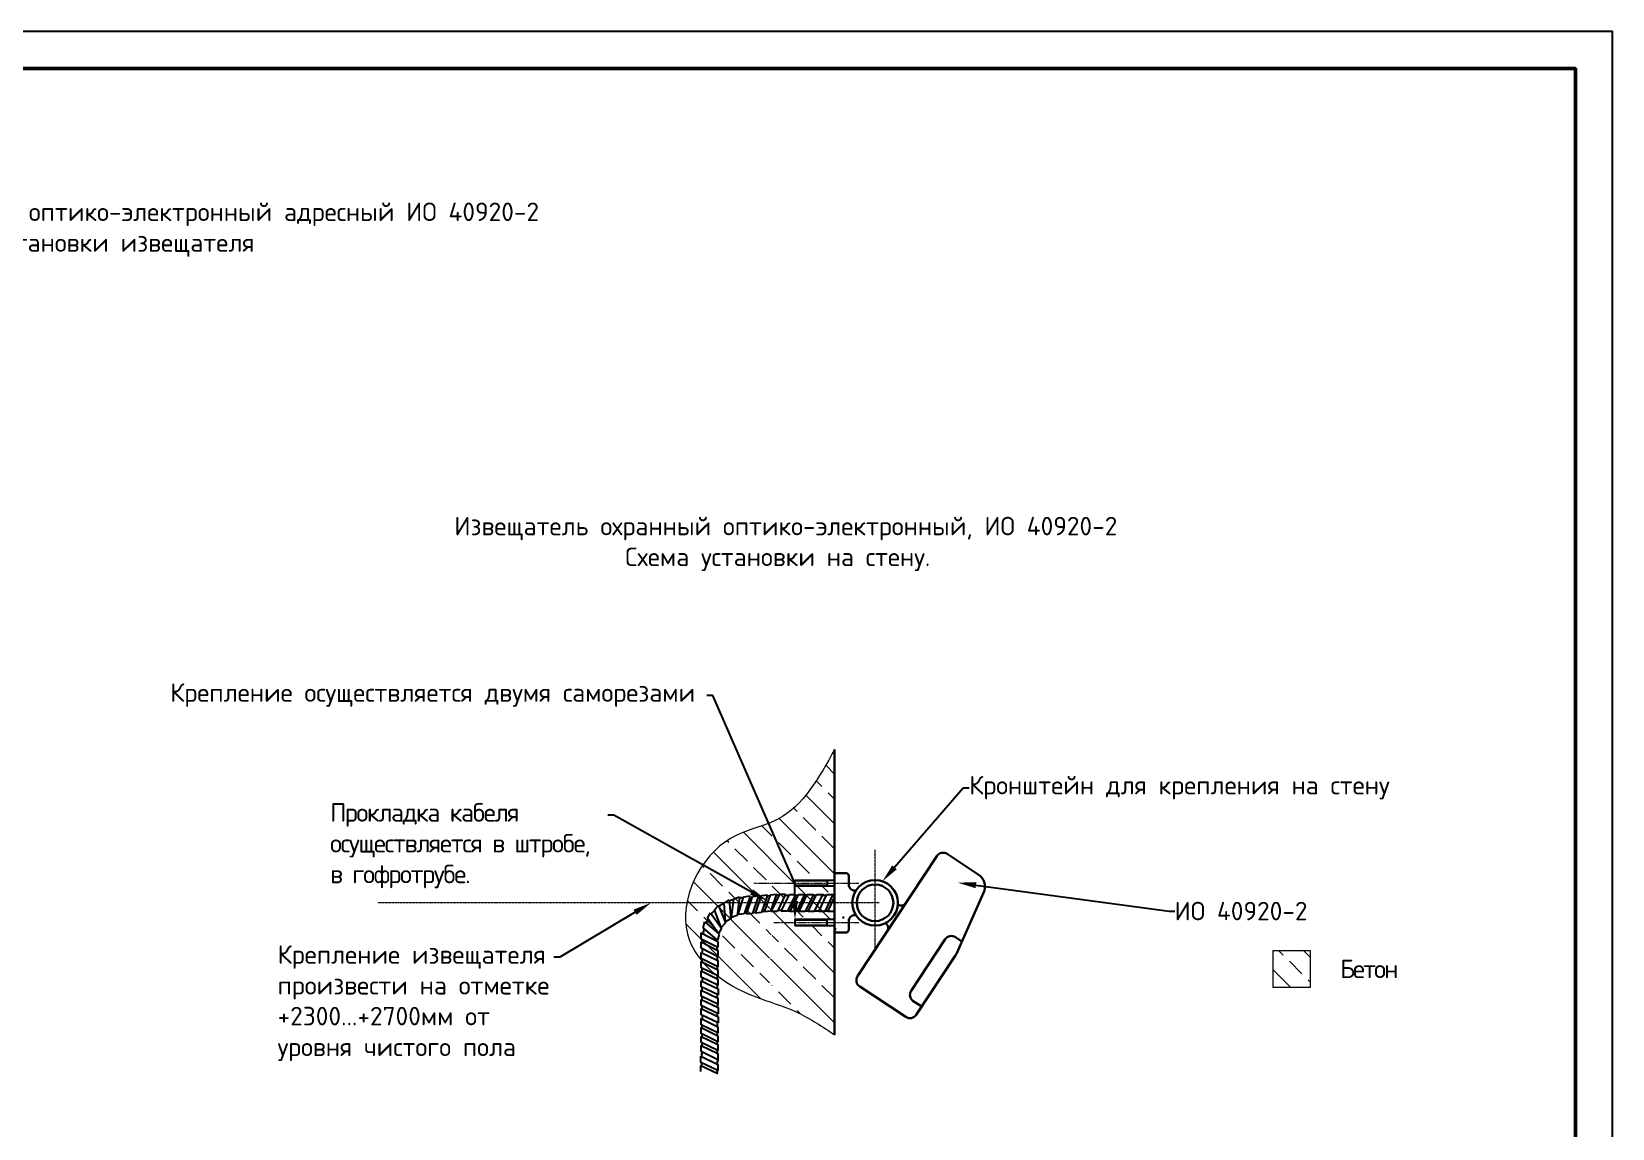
# Model space of a CAD drawing. Header units: millimetres. Extents: x -259793 to 1187961, y -549744 to 43070.
# Drawn here: x 797724 to 819121, y -18091 to -3241 of the extents above; entities that cross this region are included whole.
import ezdxf
from ezdxf import colors
from ezdxf.entities.mleader import LeaderData, LeaderLine
from ezdxf.enums import TextEntityAlignment as Align
from ezdxf.math import Vec2, Vec3

# ---------------------------------------------------------------- set-up
doc = ezdxf.new("R2010")
doc.units = ezdxf.units.MM
doc.linetypes.add('осевая', pattern=[2, 1.25, -0.25, 0.25, -0.25])
doc.layers.add('OBJ', color=4, linetype='Continuous')
doc.layers.add('Штампы', color=7, linetype='Continuous')
doc.styles.add('ISOCPEUR', font='isocpeur.ttf', dxfattribs={"width": 0.9, "height": 350})
doc.styles.add('XREF1$0$Standard', font='isocpeur.ttf')

# ---------------------------------------------------------------- blocks, each defined once
blk = doc.blocks.new('*U1123')
blk.add_lwpolyline([(0, 0), (420, 0), (420, 297), (0, 297)], close=True)
at = {"lineweight": 50}
blk.add_lwpolyline([(20, 292), (415, 292), (415, 5), (20, 5)], close=True, dxfattribs=at)
at = {"style": 'XREF1$0$Standard'}
for tag, p in [('СОГЛАСОВАНО_ДАТА2', (14.37, 145.56)), ('СОГЛАСОВАНО_ДАТА3', (19.37, 145.56)), ('СОГЛАСОВАНО_ФАМИЛИЯ2', (14.37, 110.56)), ('СОГЛАСОВАНО_ФАМИЛИЯ3', (19.37, 110.56)), ('СОГЛАСОВАНО_ДОЛЖНОСТЬ2', (14.37, 90.56)), ('СОГЛАСОВАНО_ДОЛЖНОСТЬ3', (19.37, 90.56))]:
    blk.add_attdef(tag, p, '', height=2.5, rotation=90, dxfattribs=at)
for tag, p in [('ВЗАМ_ИНВ_НОМЕР', (19.37, 77.5)), ('ИНВ_N_ПОДЛ', (19.37, 17.5))]:
    blk.add_attdef(tag, text='', height=2.5, rotation=90, dxfattribs=at).set_placement(p, align=Align.CENTER)
blk.add_attdef('ИНВ_ДАТА', text='', height=2.5, rotation=90, dxfattribs=at).set_placement((19.37, 63.83), align=Align.RIGHT)

msp = doc.modelspace()

# ---------------------------------------------------------------- hatches: boundary and pattern name
at = {"lineweight": 20, "transparency": 33554687}
h = msp.add_hatch(dxfattribs=at)
h.set_pattern_fill('ANSI33', color=256, scale=75, angle=90)
h.set_pattern_definition([(135, (689040.63, 23412.9), (-336.7596, -336.7596), []), (135, (689040.63, 23749.67), (-336.7596, -336.7596), [238.125, -119.0625])])
edge = h.paths.add_edge_path()
edge.add_spline(control_points=[(808592.30763, -12960.87053), (808380.78396, -13343.16568), (808051.2379, -13938.76741), (806904.7082, -14121.75473), (806267.01126, -15441.17503), (807122.36346, -16170.12202), (807587.49754, -16333.47301), (807711.56439, -16376.25759)], knot_values=[0, 0, 0, 0, 48.7082362116, 75.8856315489, 132.8965232808, 175.7341678816, 191.5331208452, 191.5331208452, 191.5331208452, 191.5331208452], degree=3, periodic=0)
edge.add_line((807711.56439, -16376.25759), (807711.56439, -16364.56412))
edge.add_line((807711.56439, -16364.56412), (807712.90304, -16359.06568))
edge.add_line((807712.90304, -16359.06568), (807744.49682, -16374.2504))
edge.add_line((807744.49682, -16374.2504), (807744.49682, -16380.20761))
edge.add_line((807744.49682, -16380.20761), (807744.52233, -16380.40449))
edge.add_line((807744.52233, -16380.40449), (807746.24994, -16381.23481))
edge.add_line((807746.24994, -16381.23481), (807746.24994, -16388.21034))
edge.add_spline(control_points=[(807746.24994, -16388.21034), (807863.36872, -16428.58183), (808160.57248, -16532.4119), (808428.61203, -16713.34713), (808592.30763, -16823.84687)], knot_values=[193.0069491023, 193.0069491023, 193.0069491023, 193.0069491023, 207.9531104953, 231.4007645903, 231.4007645903, 231.4007645903, 231.4007645903], degree=3, periodic=0)
edge.add_line((808592.30763, -16823.84687), (808592.30763, -15345.27355))
edge.add_line((808592.30763, -15345.27355), (808056.931, -15345.27355))
edge.add_line((808056.931, -15345.27355), (808056.931, -15263.27742))
edge.add_line((808056.931, -15263.27742), (808592.30763, -15263.27742))
edge.add_line((808592.30763, -15263.27742), (808592.30763, -15051.69708))
edge.add_line((808592.30763, -15051.69708), (808581.58285, -15051.69708))
edge.add_line((808581.58285, -15051.69708), (808592.30763, -15029.38277))
edge.add_line((808592.30763, -15029.38277), (808592.30763, -14810.15967))
edge.add_line((808592.30763, -14810.15967), (808056.931, -14810.15967))
edge.add_line((808056.931, -14810.15967), (808056.931, -14728.16354))
edge.add_line((808056.931, -14728.16354), (808592.30763, -14728.16354))
edge.add_line((808592.30763, -14728.16354), (808592.30763, -14633.37286))
edge.add_line((808592.30763, -14633.37286), (808592.30763, -12960.87053))
h.paths.add_polyline_path([(808008.65907, -15019.31273), (808001.9586, -15019.31273), (807986.64132, -15051.18234), (807993.34178, -15051.18234)], flags=16)
h.paths.add_polyline_path([(807891.32184, -15051.18234), (807897.03636, -15051.18234), (807912.35365, -15019.31273), (807906.40807, -15019.31273)], flags=16)
h.paths.add_polyline_path([(807819.54416, -15055.27519), (807825.64569, -15054.57278), (807837.08546, -15021.54232), (807830.95518, -15022.32772)], flags=16)
h.paths.add_polyline_path([(807728.02861, -15068.14064), (807723.83949, -15076.16627), (807749.10333, -15098.2513), (807749.3074, -15097.87926)], flags=16)
h.paths.add_polyline_path([(807753.87059, -15083.05912), (807753.28453, -15084.0719), (807754.55852, -15085.8524), (807754.83906, -15085.55265)], flags=16)
h.paths.add_polyline_path([(807792.49195, -15022.8035), (807792.17262, -15025.38795), (807800.54764, -15024.07678), (807800.82371, -15023.21021), (807814.0712, -15021.42834), (807801.72416, -15057.61262), (807787.96231, -15059.46368), (807787.77288, -15060.99681), (807774.19481, -15065.5733), (807774.35582, -15067.60134), (807762.61177, -15074.43913), (807750.09735, -15042.2182), (807760.56844, -15036.32798), (807760.50504, -15035.52935), (807771.31005, -15029.2383), (807771.44853, -15030.98263), (807780.4617, -15028.27094), (807780.64383, -15026.79691)], flags=16)
h.paths.add_polyline_path([(807849.29448, -15020.72441), (807855.3826, -15020.15286), (807855.93154, -15018.56789), (807868.27483, -15017.36228), (807867.72207, -15018.95831), (807873.4513, -15018.92038), (807874.16132, -15017.44309), (807886.66433, -15017.44309), (807885.7398, -15019.36671), (807893.86767, -15019.31291), (807878.59116, -15049.95058), (807871.01637, -15050.00072), (807869.99364, -15052.12864), (807856.23386, -15052.12864), (807856.12833, -15052.43334), (807843.70735, -15053.86325), (807837.96652, -15053.43204)], flags=16)
h.paths.add_polyline_path([(807930.5598, -15019.31273), (807931.26982, -15017.83544), (807943.77283, -15017.83544), (807949.20465, -15019.31273), (807949.91466, -15017.83544), (807964.72087, -15017.83544), (807970.81074, -15019.31273), (807971.52076, -15017.83544), (807984.02377, -15017.83544), (807989.45559, -15019.31273), (807974.1383, -15051.18234), (807967.99647, -15051.18234), (807967.35308, -15052.52099), (807954.85007, -15052.52099), (807948.69357, -15051.18234), (807946.39038, -15051.18234), (807945.74699, -15052.52099), (807933.24397, -15052.52099), (807927.74553, -15051.18234), (807927.10214, -15052.52099), (807914.59912, -15052.52099), (807909.53938, -15051.18234), (807924.85667, -15019.31273)], flags=16)
h.paths.add_polyline_path([(807746.63938, -15190.73625), (807746.63938, -15184.03578), (807714.76977, -15168.7185), (807714.76977, -15175.41896)], flags=16)
h.paths.add_polyline_path([(807748.04012, -15112.28966), (807747.5872, -15127.00002), (807746.07529, -15126.21519), (807746.6216, -15132.35633), (807747.97198, -15133.05731), (807747.5872, -15145.5544), (807746.63938, -15145.0624), (807746.63938, -15152.88792), (807748.11667, -15153.59794), (807748.11667, -15166.10095), (807746.63938, -15171.53277), (807714.76977, -15156.21548), (807714.76977, -15150.07365), (807713.43112, -15149.43026), (807713.43112, -15136.92725), (807715.7447, -15129.02514), (807713.43112, -15127.82417), (807713.8159, -15115.32708), (807715.45505, -15116.17795), (807715.05931, -15110.11497), (807713.43112, -15109.26978), (807713.8159, -15096.77269), (807716.88906, -15098.36795), (807719.62824, -15087.45269)], flags=16)
h.paths.add_polyline_path([(808028.69851, -15019.21422), (808021.20943, -15019.21422), (808006.33772, -15050.15676), (808013.8268, -15050.15676)], flags=16)
h.paths.add_polyline_path([(808085.80007, -15019.1962), (808079.65824, -15019.1962), (808064.47352, -15050.78999), (808070.61535, -15050.78999)], flags=16)
h.paths.add_polyline_path([(808026.02547, -15050.78999), (808032.651, -15050.78999), (808047.77971, -15019.31273), (808041.15418, -15019.31273)], flags=16)
h.paths.add_polyline_path([(808051.97051, -15050.78999), (808045.65094, -15050.78999), (808031.81904, -15052.52099), (808044.32206, -15052.52099), (808060.47131, -15018.92038), (808067.28779, -15018.92038), (808080.50083, -15017.44309), (808067.99781, -15017.44309)], flags=16)
h.paths.add_polyline_path([(808158.87172, -15051.18234), (808164.57485, -15051.18234), (808168.52317, -15051.54105), (808183.84046, -15019.67144), (808177.04057, -15019.67144), (808174.18833, -15019.31415)], flags=16)
h.paths.add_polyline_path([(808103.80319, -15051.18234), (808109.51771, -15051.18234), (808124.83499, -15019.31273), (808118.88941, -15019.31273)], flags=16)
h.paths.add_polyline_path([(808098.22114, -15019.36671), (808106.34901, -15019.31291), (808090.79149, -15050.51416), (808084.0414, -15050.51416), (808069.97197, -15052.12864), (808082.47498, -15052.12864)], flags=16)
h.paths.add_polyline_path([(808143.04114, -15019.31273), (808143.75116, -15017.83544), (808156.25418, -15017.83544), (808161.68599, -15019.31273), (808146.3687, -15051.18234), (808140.22687, -15051.18234), (808139.58349, -15052.52099), (808127.08047, -15052.52099), (808122.02072, -15051.18234), (808137.33801, -15019.31273)], flags=16)
h.paths.add_polyline_path([(808221.68879, -15019.67144), (808214.98832, -15019.67144), (808199.67104, -15051.54105), (808206.3715, -15051.54105)], flags=16)
h.paths.add_polyline_path([(808187.16802, -15051.54105), (808181.02619, -15051.54105), (808167.87979, -15052.8797), (808180.3828, -15052.8797), (808196.34348, -15019.67144), (808202.48531, -15019.67144), (808215.69834, -15018.19416), (808203.19532, -15018.19416)], flags=16)
h.paths.add_polyline_path([(807746.75591, -15267.87725), (807746.75591, -15261.73542), (807715.16212, -15246.5507), (807715.16212, -15252.69253)], flags=16)
h.paths.add_polyline_path([(807715.16212, -15208.10265), (807715.16212, -15214.72818), (807746.63938, -15229.85689), (807746.63938, -15223.23136)], flags=16)
h.paths.add_polyline_path([(807746.73789, -15203.28661), (807746.73789, -15210.64733), (807748.50902, -15224.12996), (807748.50902, -15211.62694), (807715.79535, -15195.90398), (807715.79535, -15188.4149)], flags=16)
h.paths.add_polyline_path([(808241.72823, -15019.57293), (808234.23915, -15019.57293), (808219.36744, -15050.51547), (808226.85652, -15050.51547)], flags=16)
h.paths.add_polyline_path([(808298.82979, -15019.55492), (808292.68796, -15019.55492), (808277.50324, -15051.1487), (808283.64507, -15051.1487)], flags=16)
h.paths.add_polyline_path([(808239.05519, -15051.1487), (808245.68072, -15051.1487), (808260.80943, -15019.67144), (808254.1839, -15019.67144)], flags=16)
h.paths.add_polyline_path([(807713.43112, -15213.89622), (807713.43112, -15226.39924), (807747.03173, -15242.54849), (807747.03173, -15249.36497), (807748.50902, -15262.57801), (807748.50902, -15250.07499), (807715.16212, -15234.04769), (807715.16212, -15227.72812)], flags=16)
h.paths.add_polyline_path([(808265.00023, -15051.1487), (808258.68066, -15051.1487), (808244.84876, -15052.8797), (808257.35178, -15052.8797), (808273.50103, -15019.27909), (808280.31751, -15019.27909), (808293.53055, -15017.80181), (808281.02753, -15017.80181)], flags=16)
h.paths.add_polyline_path([(808583.9042, -15020.85306), (808577.20373, -15020.85306), (808561.88644, -15052.72267), (808568.58691, -15052.72267)], flags=16)
h.paths.add_polyline_path([(808466.56697, -15052.72267), (808472.28149, -15052.72267), (808487.59877, -15020.85306), (808481.65319, -15020.85306)], flags=16)
h.paths.add_polyline_path([(808316.83291, -15051.54105), (808322.54743, -15051.54105), (808337.86471, -15019.67144), (808331.91913, -15019.67144)], flags=16)
h.paths.add_polyline_path([(808311.25086, -15019.72543), (808319.37873, -15019.67162), (808303.82121, -15050.87288), (808297.07112, -15050.87288), (808283.00169, -15052.48735), (808295.5047, -15052.48735)], flags=16)
h.paths.add_polyline_path([(807714.76977, -15340.9489), (807714.76977, -15346.65203), (807714.41106, -15350.60035), (807746.28067, -15365.91764), (807746.28067, -15359.11775), (807746.63796, -15356.26551)], flags=16)
h.paths.add_polyline_path([(807714.76977, -15285.88037), (807714.76977, -15291.59489), (807746.63938, -15306.91217), (807746.63938, -15300.96659)], flags=16)
h.paths.add_polyline_path([(807713.82347, -15252.04915), (807713.82347, -15264.55216), (807746.5854, -15280.29832), (807746.6392, -15288.42619), (807715.43795, -15272.86867), (807715.43795, -15266.11858)], flags=16)
h.paths.add_polyline_path([(808356.07086, -15019.67144), (808356.78088, -15018.19416), (808369.2839, -15018.19416), (808374.71571, -15019.67144), (808375.42573, -15018.19416), (808387.92875, -15018.19416), (808392.92186, -15019.67144), (808393.63188, -15018.19416), (808406.1349, -15018.19416), (808412.22476, -15019.67144), (808412.93478, -15018.19416), (808425.4378, -15018.19416), (808430.86961, -15019.67144), (808431.57963, -15018.19416), (808444.08265, -15018.19416), (808449.07576, -15019.67144), (808449.78578, -15018.19416), (808462.2888, -15018.19416), (808460.98492, -15020.90704), (808469.11279, -15020.85323), (808453.83629, -15051.49091), (808446.26149, -15051.54105), (808445.6181, -15052.8797), (808433.11509, -15052.8797), (808428.05534, -15051.54105), (808427.41195, -15052.8797), (808414.90894, -15052.8797), (808409.41049, -15051.54105), (808408.76711, -15052.8797), (808396.26409, -15052.8797), (808390.10759, -15051.54105), (808389.4642, -15052.8797), (808376.96119, -15052.8797), (808371.90144, -15051.54105), (808371.25805, -15052.8797), (808358.75504, -15052.8797), (808353.25659, -15051.54105), (808352.61321, -15052.8797), (808340.11019, -15052.8797), (808335.05044, -15051.54105), (808350.36773, -15019.67144)], flags=16)
h.paths.add_polyline_path([(807746.63938, -15319.41519), (807746.63938, -15325.11832), (807748.11667, -15325.82834), (807748.11667, -15338.33136), (807746.63938, -15343.76317), (807714.76977, -15328.44588), (807714.76977, -15322.30405), (807713.43112, -15321.66067), (807713.43112, -15309.15765), (807714.76977, -15304.0979)], flags=16)
h.paths.add_polyline_path([(807746.28067, -15403.76597), (807746.28067, -15397.0655), (807714.41106, -15381.74822), (807714.41106, -15388.44868)], flags=16)
h.paths.add_polyline_path([(807713.07241, -15349.95697), (807713.07241, -15362.45998), (807746.28067, -15378.42066), (807746.28067, -15384.56249), (807747.75795, -15397.77552), (807747.75795, -15385.2725), (807714.41106, -15369.2452), (807714.41106, -15363.10337)], flags=16)
h.paths.add_polyline_path([(808505.80492, -15020.85306), (808506.51494, -15019.37577), (808519.01796, -15019.37577), (808524.44977, -15020.85306), (808525.15979, -15019.37577), (808539.966, -15019.37577), (808546.05586, -15020.85306), (808546.76588, -15019.37577), (808559.2689, -15019.37577), (808564.70071, -15020.85306), (808549.38343, -15052.72267), (808543.2416, -15052.72267), (808542.59821, -15054.06132), (808530.09519, -15054.06132), (808523.93869, -15052.72267), (808521.6355, -15052.72267), (808520.99212, -15054.06132), (808508.4891, -15054.06132), (808502.99066, -15052.72267), (808502.34727, -15054.06132), (808489.84425, -15054.06132), (808484.78451, -15052.72267), (808500.10179, -15020.85306)], flags=16)
h.paths.add_polyline_path([(807746.39719, -15480.90697), (807746.39719, -15474.76514), (807714.80341, -15459.58042), (807714.80341, -15465.72225)], flags=16)
h.paths.add_polyline_path([(807714.80341, -15421.13237), (807714.80341, -15427.7579), (807746.28067, -15442.88661), (807746.28067, -15436.26108)], flags=16)
h.paths.add_polyline_path([(807746.37918, -15416.31633), (807746.37918, -15423.67705), (807748.15031, -15437.15968), (807748.15031, -15424.65666), (807715.43664, -15408.9337), (807715.43664, -15401.44462)], flags=16)
h.paths.add_polyline_path([(807713.07241, -15426.92594), (807713.07241, -15439.42896), (807746.67302, -15455.57821), (807746.67302, -15462.39469), (807748.15031, -15475.60773), (807748.15031, -15463.10471), (807714.80341, -15447.07741), (807714.80341, -15440.75784)], flags=16)
h.paths.add_polyline_path([(807745.09905, -15765.98138), (807745.09905, -15759.28091), (807713.22945, -15743.96362), (807713.22945, -15750.66409)], flags=16)
h.paths.add_polyline_path([(807713.22945, -15648.64415), (807713.22945, -15654.35867), (807745.09905, -15669.67595), (807745.09905, -15663.73037)], flags=16)
h.paths.add_polyline_path([(807714.41106, -15498.91009), (807714.41106, -15504.62461), (807746.28067, -15519.94189), (807746.28067, -15513.99631)], flags=16)
h.paths.add_polyline_path([(807713.46476, -15465.07887), (807713.46476, -15477.58188), (807746.22669, -15493.32804), (807746.28049, -15501.45591), (807715.07924, -15485.89839), (807715.07924, -15479.1483)], flags=16)
h.paths.add_polyline_path([(807746.28067, -15532.44491), (807746.28067, -15538.14804), (807747.75795, -15538.85806), (807747.75795, -15551.36108), (807746.28067, -15556.79289), (807747.75795, -15557.50291), (807747.75795, -15570.00593), (807746.28067, -15574.99904), (807747.75795, -15575.70906), (807747.75795, -15588.21208), (807746.28067, -15594.30194), (807747.75795, -15595.01196), (807747.75795, -15607.51498), (807746.28067, -15612.94679), (807747.75795, -15613.65681), (807747.75795, -15626.15983), (807746.28067, -15631.15294), (807747.75795, -15631.86296), (807747.75795, -15644.36598), (807745.04507, -15643.0621), (807745.09888, -15651.18997), (807714.4612, -15635.91347), (807714.41106, -15628.33867), (807713.07241, -15627.69528), (807713.07241, -15615.19227), (807714.41106, -15610.13252), (807713.07241, -15609.48913), (807713.07241, -15596.98612), (807714.41106, -15591.48767), (807713.07241, -15590.84429), (807713.07241, -15578.34127), (807714.41106, -15572.18477), (807713.07241, -15571.54138), (807713.07241, -15559.03837), (807714.41106, -15553.97862), (807713.07241, -15553.33523), (807713.07241, -15540.83222), (807714.41106, -15535.33377), (807713.07241, -15534.69039), (807713.07241, -15522.18737), (807714.41106, -15517.12762)], flags=16)
h.paths.add_polyline_path([(807745.09905, -15682.17897), (807745.09905, -15687.8821), (807746.57634, -15688.59212), (807746.57634, -15701.09514), (807745.09905, -15706.52695), (807746.57634, -15707.23697), (807746.57634, -15722.04318), (807745.09905, -15728.13304), (807746.57634, -15728.84306), (807746.57634, -15741.34608), (807745.09905, -15746.77789), (807713.22945, -15731.46061), (807713.22945, -15725.31878), (807711.89079, -15724.67539), (807711.89079, -15712.17237), (807713.22945, -15706.01587), (807713.22945, -15703.71268), (807711.89079, -15703.0693), (807711.89079, -15690.56628), (807713.22945, -15685.06784), (807711.89079, -15684.42445), (807711.89079, -15671.92143), (807713.22945, -15666.86169)], flags=16)
h.paths.add_polyline_path([(807745.21558, -15843.12238), (807745.21558, -15836.98055), (807713.6218, -15821.79583), (807713.6218, -15827.93766)], flags=16)
h.paths.add_polyline_path([(807713.6218, -15783.34778), (807713.6218, -15789.97331), (807745.09905, -15805.10202), (807745.09905, -15798.47649)], flags=16)
h.paths.add_polyline_path([(807745.19757, -15778.53174), (807745.19757, -15785.89245), (807746.96869, -15799.37508), (807746.96869, -15786.87206), (807714.25503, -15771.1491), (807714.25503, -15763.66003)], flags=16)
h.paths.add_polyline_path([(807711.89079, -15789.14135), (807711.89079, -15801.64436), (807745.49141, -15817.79361), (807745.49141, -15824.6101), (807746.96869, -15837.82313), (807746.96869, -15825.32012), (807713.6218, -15809.29281), (807713.6218, -15802.97324)], flags=16)
h.paths.add_polyline_path([(807713.22945, -15916.19403), (807713.22945, -15921.89716), (807712.87073, -15925.84548), (807744.74034, -15941.16276), (807744.74034, -15934.36288), (807745.09764, -15931.51063)], flags=16)
h.paths.add_polyline_path([(807713.22945, -15861.12549), (807713.22945, -15866.84001), (807745.09905, -15882.1573), (807745.09905, -15876.21172)], flags=16)
h.paths.add_polyline_path([(807712.28315, -15827.29427), (807712.28315, -15839.79729), (807745.04507, -15855.54344), (807745.09888, -15863.67132), (807713.89762, -15848.1138), (807713.89762, -15841.36371)], flags=16)
h.paths.add_polyline_path([(807745.09905, -15894.66031), (807745.09905, -15900.36345), (807746.57634, -15901.07347), (807746.57634, -15913.57648), (807745.09905, -15919.00829), (807713.22945, -15903.69101), (807713.22945, -15897.54918), (807711.89079, -15896.90579), (807711.89079, -15884.40277), (807713.22945, -15879.34303)], flags=16)
h.paths.add_polyline_path([(807744.74034, -15979.01109), (807744.74034, -15972.31063), (807712.87073, -15956.99334), (807712.87073, -15963.69381)], flags=16)
h.paths.add_polyline_path([(807711.53208, -15925.20209), (807711.53208, -15937.70511), (807744.74034, -15953.66578), (807744.74034, -15959.80761), (807746.21763, -15973.02065), (807746.21763, -15960.51763), (807712.87073, -15944.49033), (807712.87073, -15938.3485)], flags=16)
h.paths.add_polyline_path([(807744.85687, -16056.1521), (807744.85687, -16050.01027), (807713.26308, -16034.82555), (807713.26308, -16040.96738)], flags=16)
h.paths.add_polyline_path([(807713.26308, -15996.3775), (807713.26308, -16003.00303), (807744.74034, -16018.13174), (807744.74034, -16011.50621)], flags=16)
h.paths.add_polyline_path([(807744.83885, -15991.56146), (807744.83885, -15998.92217), (807746.60998, -16012.4048), (807746.60998, -15999.90178), (807713.89631, -15984.17882), (807713.89631, -15976.68975)], flags=16)
h.paths.add_polyline_path([(807711.53208, -16002.17107), (807711.53208, -16014.67408), (807745.13269, -16030.82333), (807745.13269, -16037.63982), (807746.60998, -16050.85285), (807746.60998, -16038.34984), (807713.26308, -16022.32253), (807713.26308, -16016.00296)], flags=16)
h.paths.add_polyline_path([(807712.8694, -16240.43416), (807712.8694, -16246.13729), (807712.51069, -16250.08561), (807744.3803, -16265.40289), (807744.3803, -16258.60301), (807744.73759, -16255.75076)], flags=16)
h.paths.add_polyline_path([(807712.87073, -16074.15521), (807712.87073, -16079.86973), (807744.74034, -16095.18702), (807744.74034, -16089.24144)], flags=16)
h.paths.add_polyline_path([(807711.92443, -16040.32399), (807711.92443, -16052.82701), (807744.68636, -16068.57316), (807744.74017, -16076.70104), (807713.53891, -16061.14352), (807713.53891, -16054.39343)], flags=16)
h.paths.add_polyline_path([(807744.74034, -16107.69003), (807744.74034, -16113.39317), (807746.21763, -16114.10319), (807746.21763, -16126.6062), (807744.74034, -16132.03801), (807746.21763, -16132.74803), (807746.21763, -16145.25105), (807744.74034, -16150.24416), (807746.21763, -16150.95418), (807746.21763, -16163.4572), (807744.74034, -16169.54707), (807746.21763, -16170.25709), (807746.21763, -16182.7601), (807744.74034, -16188.19192), (807746.21763, -16188.90193), (807746.21763, -16201.40495), (807744.74034, -16206.39807), (807746.21763, -16207.10808), (807746.21763, -16219.6111), (807744.73901, -16224.60358), (807746.2163, -16225.31359), (807746.2163, -16237.81661), (807744.73901, -16243.24842), (807712.8694, -16227.93114), (807712.8694, -16221.78931), (807711.53075, -16221.14592), (807711.53075, -16208.6429), (807712.8694, -16203.58316), (807711.53208, -16202.94041), (807711.53208, -16190.43739), (807712.87073, -16185.37765), (807711.53208, -16184.73426), (807711.53208, -16172.23124), (807712.87073, -16166.7328), (807711.53208, -16166.08941), (807711.53208, -16153.58639), (807712.87073, -16147.4299), (807711.53208, -16146.78651), (807711.53208, -16134.28349), (807712.87073, -16129.22375), (807711.53208, -16128.58036), (807711.53208, -16116.07734), (807712.87073, -16110.5789), (807711.53208, -16109.93551), (807711.53208, -16097.43249), (807712.87073, -16092.37275)], flags=16)
h.paths.add_polyline_path([(807744.3803, -16303.25122), (807744.3803, -16296.55076), (807712.51069, -16281.23347), (807712.51069, -16287.93394)], flags=16)
h.paths.add_polyline_path([(807711.17204, -16249.44222), (807711.17204, -16261.94524), (807744.3803, -16277.90591), (807744.3803, -16284.04774), (807745.85758, -16297.26078), (807745.85758, -16284.75776), (807712.51069, -16268.73045), (807712.51069, -16262.58862)], flags=16)
h.paths.add_polyline_path([(807712.90304, -16320.61763), (807712.90304, -16327.24316), (807744.3803, -16342.37187), (807744.3803, -16335.74634)], flags=16)
h.paths.add_polyline_path([(807744.47881, -16315.80159), (807744.47881, -16323.1623), (807746.24994, -16336.64493), (807746.24994, -16324.14191), (807713.53627, -16308.41895), (807713.53627, -16300.92987)], flags=16)
h.paths.add_polyline_path([(807711.17204, -16326.4112), (807711.17204, -16338.91421), (807744.77265, -16355.06346), (807744.77265, -16361.87995), (807746.24994, -16375.09298), (807746.24994, -16362.58996), (807712.90304, -16346.56266), (807712.90304, -16340.24309)], flags=16)
h = msp.add_hatch(dxfattribs=at)
h.set_pattern_fill('ANSI33', color=256, scale=75, angle=90)
h.set_pattern_definition([(135, (689054.76, 21972.3), (-336.7596, -336.7596), []), (135, (689054.76, 22309.1), (-336.7596, -336.7596), [238.125, -119.0625])])
h.paths.add_polyline_path([(815030.46193, -16181.35752), (815030.46193, -15681.35752), (814530.46193, -15681.35752), (814530.46193, -16181.35752)])

# ---------------------------------------------------------------- linework, layer by layer
at = {"linetype": 'Continuous', "lineweight": 30, "transparency": 33554687}
for p, q in [((808592.30763, -12960.87053), (808592.30763, -16823.84687)), ((808566.56203, -14932.94351), (808592.30763, -14932.94351)), ((808592.30763, -15216.2985), (808592.30763, -15254.00292)), ((808592.30763, -15354.54805), (808592.30763, -15392.25247)), ((808612.41666, -15392.25247), (808592.30763, -15392.25247)), ((808698.34381, -15234.2565), (808720.46374, -15234.2565)), ((810090.44675, -15529.58124), (809629.54789, -16227.6496)), ((810315.98052, -15558.65943), (810228.99683, -15501.22854)), ((809657.9006, -16366.19968), (809771.63195, -16441.29068))]:
    msp.add_line(p, q, dxfattribs=at)
at = {"linetype": 'осевая', "lineweight": 20, "ltscale": 10, "transparency": 33554687}
for p, q in [((809141.09354, -15666.2146), (809141.09354, -14319.06511)), ((809196.15874, -15036.71854), (802411.30438, -15036.71854))]:
    msp.add_line(p, q, dxfattribs=at)
at = {"color": 0, "linetype": 'Continuous', "ltscale": 15, "transparency": 33554687}
for p, q in [((807228.94049, -14982.33909), (807307.13812, -14955.98256)), ((807307.13812, -14955.98256), (807275.99222, -15208.05845)), ((807286.28727, -15196.72316), (807362.12774, -14958.6669)), ((807360.77787, -14964.31232), (807305.75877, -14972.92592)), ((807449.56115, -14946.90653), (807362.12774, -14958.6669)), ((807449.56115, -14946.90653), (807368.07069, -15185.72276)), ((807399.50288, -15191.86378), (807482.62646, -14951.85797)), ((807564.60495, -14942.42055), (807481.48136, -15182.42636)), ((807482.62646, -14951.85797), (807564.60495, -14942.42055)), ((807521.75147, -15177.79043), (807604.87506, -14937.78462)), ((807601.67207, -14947.631), (807560.45002, -14952.91232)), ((807686.85354, -14928.34719), (807603.72995, -15168.353)), ((807604.87506, -14937.78462), (807686.85354, -14928.34719)), ((807645.15972, -15160.97696), (807725.83938, -14928.02758)), ((807725.83938, -14928.02758), (807807.30515, -14920.07053)), ((807807.30515, -14920.07053), (807727.1382, -15151.53953)), ((807846.15592, -14920.6039), (807736.12935, -15149.52851)), ((807789.03614, -14930.7011), (807841.46979, -14930.35399)), ((807928.67583, -14920.6039), (807818.64927, -15149.52851)), ((807846.15592, -14920.6039), (807928.67583, -14920.6039)), ((807868.4812, -15149.01502), (807981.08, -14923.19342)), ((807923.96023, -14933.29062), (807976.39388, -14932.94351)), ((808063.59992, -14923.19342), (807956.70198, -15149.01502)), ((807981.08, -14923.19342), (808063.59992, -14923.19342)), ((807992.88487, -15152.11803), (808102.91144, -14923.19342)), ((808058.9138, -14932.94351), (808098.22531, -14932.94351)), ((808185.43135, -14923.19342), (808075.40479, -15152.11803)), ((808102.91144, -14923.19342), (808185.43135, -14923.19342)), ((808113.04546, -15152.11803), (808223.07203, -14923.19342)), ((808180.74523, -14932.94351), (808218.3859, -14932.94351)), ((808305.59194, -14923.19342), (808195.56538, -15152.11803)), ((808223.07203, -14923.19342), (808305.59194, -14923.19342)), ((808236.10146, -15152.11803), (808346.12802, -14923.19342)), ((808300.90582, -14932.94351), (808341.4419, -14932.94351)), ((808428.64794, -14923.19342), (808318.62137, -15152.11803)), ((808346.12802, -14923.19342), (808428.64794, -14923.19342)), ((808361.32908, -14923.19342), (808443.84899, -14923.19342)), ((808378.70167, -15152.11803), (808488.72823, -14923.19342)), ((808439.16287, -14932.94351), (808484.04211, -14932.94351)), ((808571.24815, -14923.19342), (808461.22159, -15152.11803)), ((808488.72823, -14923.19342), (808571.24815, -14923.19342)), ((808501.75767, -15152.11803), (808592.30763, -14963.71702)), ((806874.32007, -15244.92154), (806914.00518, -15172.57081)), ((806914.00518, -15172.57081), (807061.8052, -15379.13188)), ((806968.40654, -15138.73156), (806923.58006, -15184.70616)), ((806966.67205, -15133.36502), (807023.06003, -15073.11611)), ((807058.62903, -15370.127), (806966.67205, -15133.36502)), ((807023.06003, -15073.11611), (807115.01702, -15309.87808)), ((807096.80031, -15045.04317), (807027.93968, -15083.77875)), ((807096.02449, -15039.97319), (807167.33754, -14998.45229)), ((807116.12662, -15293.16921), (807096.02449, -15039.97319)), ((807167.33754, -14998.45229), (807187.43967, -15251.64831)), ((807227.73844, -14992.06769), (807168.66576, -15009.84023)), ((807197.79458, -15234.41498), (807228.94049, -14982.33909)), ((807368.07069, -15185.72276), (807286.28727, -15196.72316)), ((807400.55939, -15165.7623), (807373.14151, -15168.39388)), ((807481.48136, -15182.42636), (807399.50288, -15191.86378)), ((807524.28682, -15165.85161), (807486.89312, -15170.1564)), ((807603.72995, -15168.353), (807521.75147, -15177.79043)), ((807644.66396, -15153.82616), (807607.27026, -15158.13096)), ((807727.1382, -15151.53953), (807645.15972, -15160.97696)), ((807731.73413, -15136.12231), (807742.60728, -15136.05033)), ((807736.12935, -15149.52851), (807818.64927, -15149.52851)), ((807823.13528, -15135.49926), (807875.56893, -15135.15215)), ((807956.70198, -15149.01502), (807868.4812, -15149.01502)), ((807965.15586, -15143.28293), (807997.13123, -15143.28293)), ((808075.40479, -15152.11803), (807992.88487, -15152.11803)), ((808079.65114, -15143.28293), (808117.29182, -15143.28293)), ((808195.56538, -15152.11803), (808113.04546, -15152.11803)), ((808199.81174, -15143.28293), (808240.34781, -15143.28293)), ((808318.62137, -15152.11803), (808236.10146, -15152.11803)), ((808322.86773, -15143.28293), (808360.50841, -15143.28293)), ((808338.06878, -15143.28293), (808382.94803, -15143.28293)), ((808461.22159, -15152.11803), (808378.70167, -15152.11803)), ((808465.46794, -15143.28293), (808506.00402, -15143.28293)), ((808592.30763, -15152.11803), (808501.75767, -15152.11803)), ((806825.57081, -15385.32448), (806808.28369, -15454.21113)), ((806815.93572, -15373.66159), (806837.9731, -15294.1387)), ((807007.16287, -15540.82766), (806815.93572, -15373.66159)), ((806837.9731, -15294.1387), (807029.20026, -15461.30477)), ((806881.44292, -15255.66208), (806853.52602, -15309.14604)), ((807022.12009, -15451.48261), (806874.32007, -15244.92154)), ((807061.8052, -15379.13188), (807022.12009, -15451.48261)), ((807053.04298, -15352.27704), (807047.58383, -15361.71111)), ((807115.01702, -15309.87808), (807058.62903, -15370.127)), ((807116.95599, -15272.99772), (807102.78136, -15283.19517)), ((807187.43967, -15251.64831), (807116.12662, -15293.16921)), ((807199.12111, -15223.67886), (807185.13554, -15230.04398)), ((807275.99222, -15208.05845), (807197.79458, -15234.41498)), ((806785.33664, -15526.66006), (806787.87617, -15444.17923)), ((807010.76678, -15643.6796), (806785.33664, -15526.66006)), ((806785.33664, -15649.11902), (806787.87617, -15566.63818)), ((806787.87617, -15444.17923), (807013.3063, -15561.19877)), ((806787.87617, -15566.63818), (807013.3063, -15683.65773)), ((806796.01292, -15531.16923), (806798.83053, -15574.33716)), ((807029.20026, -15461.30477), (807007.16287, -15540.82766)), ((807013.3063, -15561.19877), (807010.76678, -15643.6796)), ((807010.76678, -15766.13856), (806785.33664, -15649.11902)), ((806785.33664, -15791.71923), (806785.33664, -15709.19931)), ((806785.33664, -15709.19931), (807014.26125, -15819.22588)), ((807014.26125, -15901.74579), (806785.33664, -15791.71923)), ((806785.33664, -15914.77522), (806785.33664, -15832.25531)), ((806785.33664, -15832.25531), (807014.26125, -15942.28187)), ((806794.17174, -15795.96558), (806794.17174, -15836.50166)), ((806800.60626, -15657.04539), (806800.60626, -15716.53825)), ((807000.75709, -15638.15066), (807004.51378, -15680.38013)), ((807004.51116, -15769.66051), (807004.51116, -15814.53975)), ((807013.3063, -15683.65773), (807010.76678, -15766.13856)), ((807014.26125, -15819.22588), (807014.26125, -15901.74579)), ((807014.26125, -16024.80179), (806785.33664, -15914.77522)), ((806785.33664, -16041.51821), (806785.33664, -15958.9983)), ((806785.33664, -15958.9983), (807014.26125, -16069.02486)), ((807014.26125, -16151.54478), (806785.33664, -16041.51821)), ((806794.17174, -15919.02158), (806794.17174, -15956.66225)), ((807004.51116, -15897.05967), (807004.51116, -15937.59575)), ((807004.51116, -16020.11566), (807004.51116, -16057.75634)), ((807014.26125, -15942.28187), (807014.26125, -16024.80179)), ((806785.33664, -16299.71447), (806785.33664, -16217.19455)), ((806785.33664, -16217.19455), (807014.26125, -16327.22112)), ((806787.92616, -16174.71063), (806787.92616, -16092.19072)), ((806787.92616, -16092.19072), (807016.85076, -16202.21728)), ((807016.85076, -16284.7372), (806787.92616, -16174.71063)), ((806796.76126, -16181.81803), (806796.76126, -16222.35411)), ((806800.94057, -16052.23707), (806800.94057, -16092.77315)), ((807005.16133, -16155.21576), (807005.16133, -16195.75184)), ((807014.26125, -16069.02486), (807014.26125, -16151.54478)), ((807016.85076, -16202.21728), (807016.85076, -16284.7372)), ((807014.26125, -16409.74103), (806785.33664, -16299.71447)), ((806787.92616, -16428.46778), (806787.92616, -16345.94786)), ((806787.92616, -16345.94786), (807016.85076, -16455.97443)), ((807016.85076, -16538.49435), (806787.92616, -16428.46778)), ((806787.92616, -16551.52378), (806787.92616, -16469.00386)), ((806787.92616, -16469.00386), (807016.85076, -16579.03042)), ((806796.76126, -16308.48505), (806796.76126, -16346.12573)), ((806796.76126, -16432.71414), (806796.76126, -16473.25022)), ((807004.51116, -16284.89432), (807004.51116, -16322.53499)), ((807007.10067, -16413.64763), (807007.10067, -16451.28831)), ((807014.26125, -16327.22112), (807014.26125, -16409.74103)), ((807016.85076, -16455.97443), (807016.85076, -16538.49435)), ((807016.85076, -16661.55034), (806787.92616, -16551.52378)), ((806788.43965, -16689.57649), (806788.43965, -16601.3557)), ((806788.43965, -16601.3557), (807014.26125, -16713.95451)), ((807014.26125, -16796.47443), (806788.43965, -16689.57649)), ((806798.5817, -16561.86214), (806798.5817, -16602.39822)), ((807004.16405, -16656.83474), (807004.51116, -16709.26839)), ((807005.28023, -16534.61024), (807005.28023, -16572.25092)), ((807016.85076, -16579.03042), (807016.85076, -16661.55034)), ((806785.33664, -16808.2793), (806785.33664, -16725.75938)), ((806785.33664, -16725.75938), (807014.26125, -16835.78594)), ((807014.26125, -16918.30586), (806785.33664, -16808.2793)), ((806785.33664, -16928.43989), (806785.33664, -16845.91997)), ((806785.33664, -16845.91997), (807014.26125, -16955.94653)), ((806794.17174, -16698.03036), (806794.17174, -16730.00574)), ((806794.17174, -16812.52565), (806794.17174, -16850.16633)), ((807004.51116, -16791.7883), (807004.51116, -16831.09982)), ((807014.26125, -16713.95451), (807014.26125, -16796.47443)), ((807014.26125, -16835.78594), (807014.26125, -16918.30586)), ((806782.96913, -17197.71538), (806782.96913, -17115.19546)), ((806782.96913, -17115.19546), (807011.89374, -17225.22203)), ((807014.26125, -17038.46645), (806785.33664, -16928.43989)), ((806785.33664, -17051.49588), (806785.33664, -16968.97597)), ((806785.33664, -16968.97597), (807014.26125, -17079.00253)), ((807014.26125, -17161.52245), (806785.33664, -17051.49588)), ((806791.80423, -17074.56258), (806791.80423, -17119.44182)), ((806794.17174, -16932.68624), (806794.17174, -16973.22232)), ((806794.17174, -17055.74224), (806794.17174, -17093.38291)), ((807004.51116, -16913.61974), (807004.51116, -16951.26041)), ((807004.51116, -17033.78033), (807004.51116, -17074.31641)), ((807011.89374, -17097.82287), (807011.89374, -17180.34278)), ((807014.26125, -16955.94653), (807014.26125, -17038.46645)), ((807014.26125, -17079.00253), (807014.26125, -17161.52245)), ((807011.89374, -17307.74194), (806782.96913, -17197.71538)), ((806782.96913, -17320.77137), (806782.96913, -17238.25146)), ((806782.96913, -17238.25146), (807011.89374, -17348.27802)), ((806791.80423, -17201.96173), (806791.80423, -17242.49781)), ((807002.14365, -17175.65666), (807002.14365, -17220.5359)), ((807002.14365, -17303.05582), (807002.14365, -17343.5919)), ((807011.89374, -17225.22203), (807011.89374, -17307.74194))]:
    msp.add_line(p, q, dxfattribs=at)
at = {"linetype": 'осевая', "lineweight": 20, "transparency": 33554687}
for p, q in [((807495.72039, -14769.1616), (808922.65666, -14769.1616)), ((807769.15774, -15304.27549), (808922.65666, -15304.27549))]:
    msp.add_line(p, q, dxfattribs=at)
at = {"color": 0, "lineweight": -2, "ltscale": 0.3, "transparency": 33554687}
msp.add_line((807682.03478, -14942.26058), (807722.21639, -14938.48838), dxfattribs=at)
at = {"linetype": 'Continuous', "lineweight": 30, "transparency": 33554687}
for points in [[(810610.82604, -14901.84033, 0.3676337587), (810538.56402, -14653.03169), (810117.37798, -14374.94407, 0.4142135624), (809978.8279, -14403.29677), (808904.40348, -16030.59889, 0.4142135624), (808932.75619, -16169.14897), (809558.64162, -16582.38913, 0.4142135624), (809697.1917, -16554.03643), (810225.48007, -15753.90123, 0.0404240711), (810241.03668, -15725.60972), (810610.82604, -14901.84033)], [(808882.57503, -15203.77685), (808864.83639, -15203.77685, 0.4142135624), (808784.83639, -15283.77685), (808784.83639, -15400.06423, -0.4142135624), (808744.83639, -15440.06423), (808592.30763, -15440.06423), (808592.30763, -14633.37286), (808744.83639, -14633.37286, -0.4142135624), (808784.83639, -14673.37286), (808784.83639, -14789.66024, 0.4142135624), (808864.83639, -14869.66024), (808882.57503, -14869.66024)]]:
    msp.add_lwpolyline(points, format="xyb", dxfattribs=at)
at = {"lineweight": 20, "transparency": 33554687}
msp.add_lwpolyline([(814530.46193, -15681.35752), (815030.46193, -15681.35752), (815030.46193, -16181.35752), (814530.46193, -16181.35752)], close=True, dxfattribs=at)
at = {"linetype": 'Continuous', "lineweight": 30, "transparency": 33554687}
for radius in [308.04601, 247.27193]:
    msp.add_circle((809141.09354, -15036.71854), radius, dxfattribs=at)
for centre, radius, start, end in [((809493.85077, -14992.63959), 80, 236.565256688, 326.565256694), ((809238.72869, -15379.04247), 80, 326.565256694, 56.565256688), ((810173.89814, -15584.67993), 100, 56.565256688, 146.565256694), ((809712.99928, -16282.74829), 100, 146.565256694, 236.565256688)]:
    msp.add_arc(centre, radius, start, end, dxfattribs=at)
at = {"lineweight": 20, "transparency": 33554687}
msp.add_spline([(808592.30763, -12960.87053), (807823.78364, -13905.42256), (807193.73441, -14159.72501), (806600.03419, -15455.45691), (807339.13043, -16230.47408), (808090.3434, -16521.10572), (808592.30763, -16823.84687)], degree=3, dxfattribs=at)
at = {"layer": 'OBJ', "color": 7, "transparency": 33554687}
for p, q in [((808492.64193, -14728.16354), (808492.64193, -14810.15967)), ((808492.64193, -15345.27355), (808492.64193, -15263.27742))]:
    msp.add_line(p, q, dxfattribs=at)
for points in [[(808056.931, -14728.16354), (808592.30763, -14728.16354), (808592.30763, -14810.15967), (808056.931, -14810.15967)], [(808056.931, -14734.82495), (808492.64193, -14734.82495), (808492.64193, -14803.49826), (808056.931, -14803.49826)], [(808056.931, -15345.27355), (808592.30763, -15345.27355), (808592.30763, -15263.27742), (808056.931, -15263.27742)], [(808056.931, -15338.61214), (808492.64193, -15338.61214), (808492.64193, -15269.93883), (808056.931, -15269.93883)]]:
    msp.add_lwpolyline(points, close=True, dxfattribs=at)

# ---------------------------------------------------------------- block references
at = {"layer": 'Штампы', "color": 7, "xscale": 100, "yscale": 100, "zscale": 100}
msp.add_blockref('*U1123', (777121.30767, -32940.85714), dxfattribs=at)

# ---------------------------------------------------------------- texts
at = {"transparency": 33554687, "char_height": 250, "attachment_point": 5, "style": 'ISOCPEUR'}
for s, width, gutter_width, insert in [('{\\W1;Извещатель охранный объемный оптико-электронный адресный ИО 40920-2\\PСхема установки извещателя}', 22020.2328869, 12.5, (798470.06743, -5923.10905)), ('{\\W1;\\T0.8;Бетон}', 60.4476206, 25, (815815.34444, -15931.35752))]:
    msp.add_mtext_dynamic_manual_height_columns(s, width=width, gutter_width=gutter_width, heights=[0], dxfattribs=dict(at, insert=insert))
at = {"transparency": 33554687, "insert": (799277.65576, -9810.69063), "char_height": 250, "width": 17260.3263148, "attachment_point": 1, "style": 'ISOCPEUR'}
msp.add_mtext('\\pi4167.66316;{\\W1;Извещатель охранный оптико-электронный, ИО 40920-2\\P\\pi6480.16316;Схема установки на стену.}', dxfattribs=at)

# ---------------------------------------------------------------- leaders
at = {"transparency": 33554687}
ml = msp.add_multileader_mtext('Standard', dxfattribs=at)
ml.set_content('{\\W1;Крепление осуществляется двумя саморезами}', color=256, style='ISOCPEUR')
ml.set_leader_properties()
ml.build(insert=Vec2(0, 0))
ml.multileader.update_dxf_attribs({"dogleg_length": 80, "arrow_head_size": 250})
ctx = ml.context
ctx.base_point, ctx.char_height, ctx.arrow_head_size, ctx.plane_origin = Vec3(799597.17352, -12227.51873), 250, 250, Vec3(807523.77159, -14883.95091)
notes = []
notes.append((ctx, [(0, (1, 1, 0), (806943.67352, -12227.51873), (-1, 0), 80, [(1, [(808056.931, -15263.27742), (808056.931, -14769.1616)], 0, [])])]))
ctx.mtext.insert, ctx.mtext.flow_direction = Vec3(799599.17352, -12065.01873), 5
ml = msp.add_multileader_mtext('Standard', dxfattribs=at)
ml.set_content('{\\W1;Кронштейн для крепления на стену}', color=256, style='ISOCPEUR')
ml.set_leader_properties()
ml.build(insert=Vec2(0, 0))
ml.multileader.update_dxf_attribs({"dogleg_length": 80, "arrow_head_size": 250})
ctx = ml.context
ctx.base_point, ctx.char_height, ctx.arrow_head_size, ctx.plane_origin = Vec3(810412.43277, -13480.93089), 250, 250, Vec3(809240.53253, -14745.16369)
notes.append((ctx, [(0, (1, 1, 0), (810332.43277, -13480.93089), (1, 0), 80, [(0, [(809240.53253, -14745.16369)], 0, [])])]))
ctx.mtext.insert, ctx.mtext.flow_direction = Vec3(810414.43277, -13318.43089), 5
ml = msp.add_multileader_mtext('Standard', dxfattribs=at)
ml.set_content('{\\W1;\\T0.9;Прокладка кабеля \\Pосуществляется в штробе,  в гофротрубе.  }', color=256, style='ISOCPEUR')
ml.set_leader_properties()
ml.build(insert=Vec2(0, 0))
ml.multileader.update_dxf_attribs({"dogleg_length": 80, "arrow_head_size": 250})
ctx = ml.context
ctx.base_point, ctx.char_height, ctx.arrow_head_size, ctx.plane_origin = Vec3(801761.64281, -13850.61865), 250, 250, Vec3(807207.74677, -14670.35311)
notes.append((ctx, [(0, (1, 1, 0), (805603.59736, -13850.61865), (-1, 0), 80, [(0, [(807687.58684, -15012.06511)], 0, [])])]))
ctx.mtext.insert, ctx.mtext.width, ctx.mtext.flow_direction = Vec3(801763.64281, -13688.11865), 3821.1692078, 5
ml = msp.add_multileader_mtext('Standard', dxfattribs=at)
ml.set_content('{\\W1;ИО 40920-2}', color=256, style='ISOCPEUR')
ml.set_leader_properties()
ml.build(insert=Vec2(0, 0))
ml.multileader.update_dxf_attribs({"dogleg_length": 80, "arrow_head_size": 250})
ctx = ml.context
ctx.base_point, ctx.char_height, ctx.arrow_head_size, ctx.landing_gap_size, ctx.plane_origin = Vec3(813199.93896, -15148.1789), 250, 250, 20, Vec3(810620.43026, -14764.15303)
ctx.text_align_type = 1
notes.append((ctx, [(0, (1, 1, 0), (813119.93896, -15148.1789), (1, 0), 80, [(0, [(810258.64393, -14764.15303)], 0, [])])]))
ctx.mtext.insert, ctx.mtext.alignment, ctx.mtext.flow_direction = Vec3(814094.93896, -15023.08421), 2, 5
ml = msp.add_multileader_mtext('Standard', dxfattribs=at)
ml.set_content('{\\W1;Крепление извещателя произвести на отметке +2300...+2700мм от \\Pуровня чистого пола}', color=256, style='ISOCPEUR')
ml.set_leader_properties()
ml.build(insert=Vec2(0, 0))
ml.multileader.update_dxf_attribs({"dogleg_length": 80, "arrow_head_size": 250})
ctx = ml.context
ctx.base_point, ctx.char_height, ctx.arrow_head_size, ctx.plane_origin = Vec3(801051.23101, -15774.40763), 250, 250, Vec3(806106.58629, -15036.71854)
notes.append((ctx, [(0, (1, 1, 0), (804872.73101, -15774.40763), (-1, 0), 80, [(0, [(806106.58629, -15036.71854)], 0, [])])]))
ctx.mtext.insert, ctx.mtext.width, ctx.mtext.flow_direction = Vec3(801053.23101, -15611.90763), 4089.1588463, 5
for ctx, leaders in notes:
    for number, flags, end, landing, length, lines in leaders:
        leader = LeaderData()
        leader.index, (leader.has_last_leader_line, leader.has_dogleg_vector, leader.attachment_direction) = number, flags
        leader.last_leader_point, leader.dogleg_vector, leader.dogleg_length = Vec3(end), Vec3(landing), length
        for number, points, colour, breaks in lines:
            line = LeaderLine()
            line.index, line.vertices, line.color, line.breaks = number, Vec3.list(points), colors.encode_raw_color(colour), breaks
            leader.lines.append(line)
        ctx.leaders.append(leader)

doc.saveas('drawing.dxf')
